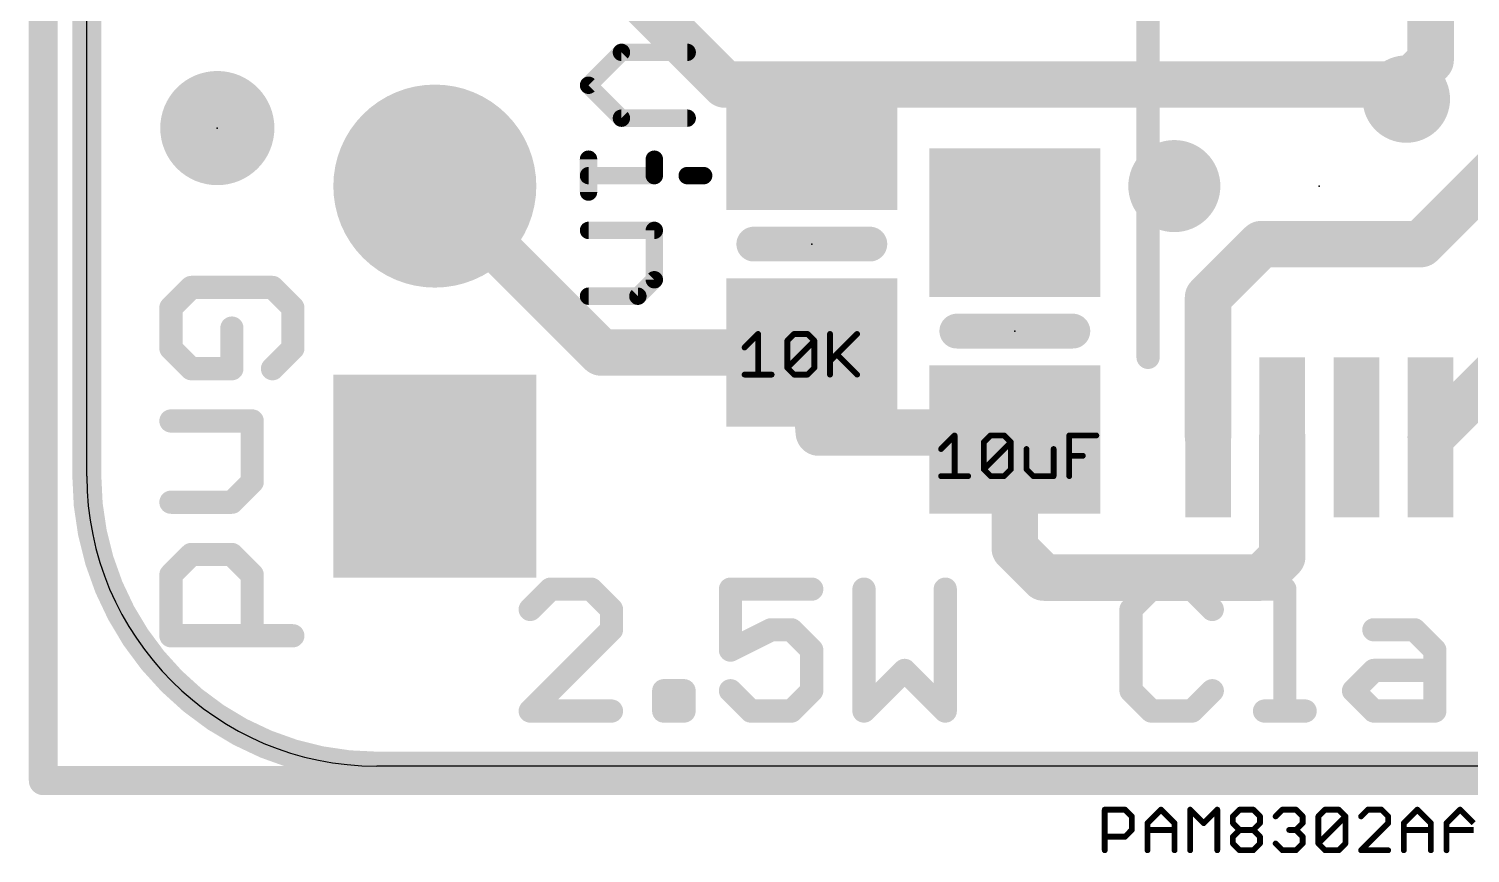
# Model space of a CAD drawing. Extents: x -0.5 to 24.4, y -0.8 to 15.5.
# Drawn here: x -0.51 to 12.12, y -0.76 to 6.46 of the extents above; entities that cross this region are included whole.
import ezdxf

# ---------------------------------------------------------------- set-up
doc = ezdxf.new("R2010")
doc.units = 0
for name, color, linetype in [('1', 12, 'CONTINUOUS'), ('16', 132, 'CONTINUOUS'), ('17', 110, 'CONTINUOUS'), ('18', 110, 'CONTINUOUS'), ('20', 53, 'CONTINUOUS'), ('21', 40, 'CONTINUOUS'), ('23', 53, 'CONTINUOUS'), ('27', 253, 'CONTINUOUS')]:
    doc.layers.add(name, color=color, linetype=linetype)

# ---------------------------------------------------------------- blocks, each defined once
blk = doc.blocks.new('RECT')
blk.add_solid([(-0.5, -0.5), (0.5, -0.5), (-0.5, 0.5), (0.5, 0.5)])
blk = doc.blocks.new('PIE')
at = {"const_width": 0.5}
blk.add_lwpolyline([(0, -0.25, 1), (0, 0.25, 1), (0, -0.25)], format="xyb", dxfattribs=at)
blk = doc.blocks.new('SQUAREP')
blk.add_solid([(-0.5, -0.5), (0.5, -0.5), (-0.5, 0.5), (0.5, 0.5)])
blk = doc.blocks.new('ROUNDP')
at = {"const_width": 0.5}
blk.add_lwpolyline([(0, -0.25, 1), (0, 0.25, 1), (0, -0.25)], format="xyb", dxfattribs=at)
blk = doc.blocks.new('ROUNDV')
at = {"const_width": 0.5}
blk.add_lwpolyline([(0, -0.25, 1), (0, 0.25, 1), (0, -0.25)], format="xyb", dxfattribs=at)

msp = doc.modelspace()

# ---------------------------------------------------------------- linework, layer by layer
at = {"layer": '1'}
for points, const_width in [([(0, 2.54), (0, 12.7)], 0.254), ([(5.588, 5.969), (3.937, 7.62)], 0.4064), ([(11.77, 7.28), (11.77, 6.182)], 0.4064), ([(11.684, 4.572), (13.589, 6.477)], 0.4064), ([(11.77, 6.182), (11.557, 5.969)], 0.4064), ([(6.35, 5.969), (5.588, 5.969)], 0.4064), ([(11.557, 5.969), (6.35, 5.969)], 0.4064), ([(6.35, 5.522), (6.35, 5.969)], 0.4064), ([(3.048, 5.08), (4.506, 3.622)], 0.4064), ([(9.82, 4.105), (10.287, 4.572)], 0.4064), ([(10.287, 4.572), (11.684, 4.572)], 0.4064), ([(11.77, 2.88), (13.208, 4.318)], 0.4064), ([(9.82, 2.88), (9.82, 4.105)], 0.4064), ([(4.506, 3.622), (6.35, 3.622)], 0.4064), ([(6.411, 2.921), (6.35, 3.622)], 0.4064), ([(7.94, 2.921), (6.411, 2.921)], 0.4064), ([(7.94, 2.921), (8.128, 2.86)], 0.4064), ([(8.128, 1.905), (8.128, 2.86)], 0.4064), ([(10.47, 2.88), (10.47, 1.834)], 0.4064), ([(8.382, 1.651), (8.128, 1.905)], 0.4064), ([(10.47, 1.834), (10.287, 1.651)], 0.4064), ([(10.287, 1.651), (8.382, 1.651)], 0.4064), ([(21.59, 0), (2.54, 0)], 0.254)]:
    msp.add_lwpolyline(points, dxfattribs=dict(at, const_width=const_width))
for points, const_width in [([(11.8418, 6.1102, 1), (11.6982, 6.2538)], 0.2032), ([(11.6684, 6.182, 1), (11.8716, 6.182)], 0.2032), ([(5.588, 6.0706, 1), (5.588, 5.8674)], 0.2032), ([(5.5162, 5.8972, 1), (5.6598, 6.0408)], 0.2032), ([(6.35, 6.0706, 1), (6.35, 5.8674)], 0.2032), ([(6.4516, 5.969, 1), (6.2484, 5.969)], 0.2032), ([(6.35, 5.8674, 1), (6.35, 6.0706)], 0.2032), ([(11.4852, 6.0408, 1), (11.6288, 5.8972)], 0.2032), ([(11.557, 5.8674, 1), (11.557, 6.0706)], 0.2032), ([(6.2484, 5.522, 1), (6.4516, 5.522)], 0.2032), ([(3.1198, 5.1518, 1), (2.9762, 5.0082)], 0.2032), ([(10.287, 4.6736, 1), (10.287, 4.4704)], 0.2032), ([(10.3588, 4.5002, 1), (10.2152, 4.6438)], 0.2032), ([(11.6122, 4.6438, 1), (11.7558, 4.5002)], 0.2032), ([(11.684, 4.4704, 1), (11.684, 4.6736)], 0.2032), ([(9.9216, 4.105, 1), (9.7184, 4.105)], 0.2032), ([(9.7482, 4.1768, 1), (9.8918, 4.0332)], 0.2032), ([(4.506, 3.7236, 1), (4.506, 3.5204)], 0.2032), ([(4.4342, 3.5502, 1), (4.5778, 3.6938)], 0.2032), ([(6.4512, 3.6308, 1), (6.2488, 3.6132)], 0.2032), ([(6.35, 3.5204, 1), (6.35, 3.7236)], 0.2032), ([(6.411, 3.0226, 1), (6.411, 2.8194)], 0.2032), ([(6.3098, 2.9122, 1), (6.5122, 2.9298)], 0.2032), ([(7.9714, 3.0176, 1), (7.9086, 2.8244)], 0.2032), ([(7.94, 2.8194, 1), (7.94, 3.0226)], 0.2032), ([(8.2296, 2.86, 1), (8.0264, 2.86)], 0.2032), ([(8.0966, 2.7634, 1), (8.1594, 2.9566)], 0.2032), ([(10.5716, 2.88, 1), (10.3684, 2.88)], 0.2032), ([(11.6982, 2.9518, 1), (11.8418, 2.8082)], 0.2032), ([(9.7184, 2.88, 1), (9.9216, 2.88)], 0.2032), ([(0, 2.54, 0.4142), (2.54, 0)], 0.254), ([(0.0635, 2.54, 1), (-0.0635, 2.54)], 0.127), ([(-0.0635, 2.54, 1), (0.0635, 2.54)], 0.127), ([(8.1998, 1.9768, 1), (8.0562, 1.8332)], 0.2032), ([(10.5418, 1.7622, 1), (10.3982, 1.9058)], 0.2032), ([(8.0264, 1.905, 1), (8.2296, 1.905)], 0.2032), ([(10.3684, 1.834, 1), (10.5716, 1.834)], 0.2032), ([(8.382, 1.7526, 1), (8.382, 1.5494)], 0.2032), ([(8.3102, 1.5792, 1), (8.4538, 1.7228)], 0.2032), ([(10.2152, 1.7228, 1), (10.3588, 1.5792)], 0.2032), ([(10.287, 1.5494, 1), (10.287, 1.7526)], 0.2032), ([(2.54, 0.0635, 1), (2.54, -0.0635)], 0.127), ([(2.54, -0.0635, 1), (2.54, 0.0635)], 0.127)]:
    msp.add_lwpolyline(points, format="xyb", dxfattribs=dict(at, const_width=const_width))
at = {"layer": '16', "const_width": 0.254}
for points in [[(-0.381, 15.367), (-0.381, -0.127)], [(-0.381, -0.127), (24.257, -0.127)]]:
    msp.add_lwpolyline(points, dxfattribs=at)
at = {"layer": '16', "const_width": 0.127}
for points in [[(-0.381, -0.0635, 1), (-0.381, -0.1905)], [(-0.4445, -0.127, 1), (-0.3175, -0.127)]]:
    msp.add_lwpolyline(points, format="xyb", dxfattribs=at)
at = {"layer": '20'}
for p, q in [((0, 2.54), (0, 12.7)), ((21.59, 0), (2.54, 0))]:
    msp.add_line(p, q, dxfattribs=at)
msp.add_arc((2.54, 2.54), 2.54, 180, 270, dxfattribs=at)
at = {"layer": '21'}
for points, const_width in [([(9.295, 6.58), (9.295, 3.58)], 0.2032), ([(4.6823, 6.2512), (4.3942, 5.963)], 0.1524), ([(5.2585, 6.2512), (4.6823, 6.2512)], 0.1524), ([(4.3942, 5.963), (4.6823, 5.6749)], 0.1524), ([(4.6823, 5.6749), (5.2585, 5.6749)], 0.1524), ([(4.3942, 5.3156), (4.3942, 5.0275)], 0.1524), ([(4.9704, 5.3156), (4.9704, 5.1716)], 0.1524), ([(4.9704, 5.1716), (4.3942, 5.1716)], 0.1524), ([(5.4026, 5.1716), (5.2585, 5.1716)], 0.1524), ([(4.3942, 4.692), (4.9704, 4.692)], 0.1524), ([(4.9704, 4.692), (4.9704, 4.2598)], 0.1524), ([(5.842, 4.572), (6.858, 4.572)], 0.3048), ([(0.9146, 4.1925), (0.7366, 4.0145)], 0.2032), ([(1.6264, 4.1925), (0.9146, 4.1925)], 0.2032), ([(1.8043, 4.0145), (1.6264, 4.1925)], 0.2032), ([(4.9704, 4.2598), (4.8264, 4.1157)], 0.1524), ([(4.8264, 4.1157), (4.3942, 4.1157)], 0.1524), ([(0.7366, 4.0145), (0.7366, 3.6586)], 0.2032), ([(1.8043, 3.6586), (1.8043, 4.0145)], 0.2032), ([(1.2705, 3.4807), (1.2705, 3.8366)], 0.2032), ([(7.62, 3.81), (8.636, 3.81)], 0.3048), ([(0.7366, 3.6586), (0.9146, 3.4807)], 0.2032), ([(1.6264, 3.4807), (1.8043, 3.6586)], 0.2032), ([(0.9146, 3.4807), (1.2705, 3.4807)], 0.2032), ([(0.7366, 3.0231), (1.4484, 3.0231)], 0.2032), ([(1.4484, 3.0231), (1.4484, 2.4892)], 0.2032), ([(1.4484, 2.4892), (1.2705, 2.3113)], 0.2032), ([(1.2705, 2.3113), (0.7366, 2.3113)], 0.2032), ([(0.7366, 1.6758), (0.9146, 1.8537)], 0.2032), ([(0.9146, 1.8537), (1.2705, 1.8537)], 0.2032), ([(1.2705, 1.8537), (1.4484, 1.6758)], 0.2032), ([(0.7366, 1.1419), (0.7366, 1.6758)], 0.2032), ([(1.4484, 1.6758), (1.4484, 1.1419)], 0.2032), ([(4.0613, 1.5503), (3.8834, 1.3724)], 0.2032), ([(4.4172, 1.5503), (4.0613, 1.5503)], 0.2032), ([(4.5952, 1.3724), (4.4172, 1.5503)], 0.2032), ([(6.3493, 1.5503), (5.6375, 1.5503)], 0.2032), ([(5.6375, 1.5503), (5.6375, 1.0165)], 0.2032), ([(6.8068, 1.5503), (6.8068, 0.4826)], 0.2032), ([(7.5187, 0.4826), (7.5187, 1.5503)], 0.2032), ([(9.3236, 1.5503), (9.1456, 1.3724)], 0.2032), ([(9.6795, 1.5503), (9.3236, 1.5503)], 0.2032), ([(9.8574, 1.3724), (9.6795, 1.5503)], 0.2032), ([(10.315, 1.5503), (10.493, 1.5503)], 0.2032), ([(10.493, 1.5503), (10.493, 0.4826)], 0.2032), ([(4.5952, 1.1944), (4.5952, 1.3724)], 0.2032), ([(9.1456, 1.3724), (9.1456, 0.6606)], 0.2032), ([(3.8834, 0.4826), (4.5952, 1.1944)], 0.2032), ([(5.6375, 1.0165), (5.9934, 1.1944)], 0.2032), ([(5.9934, 1.1944), (6.1713, 1.1944)], 0.2032), ([(6.1713, 1.1944), (6.3493, 1.0165)], 0.2032), ([(11.2726, 1.1944), (11.6285, 1.1944)], 0.2032), ([(11.6285, 1.1944), (11.8064, 1.0165)], 0.2032), ([(1.8043, 1.1419), (0.7366, 1.1419)], 0.2032), ([(6.3493, 1.0165), (6.3493, 0.6606)], 0.2032), ([(11.8064, 1.0165), (11.8064, 0.4826)], 0.2032), ([(6.8068, 0.4826), (7.1627, 0.8385)], 0.2032), ([(7.1627, 0.8385), (7.5187, 0.4826)], 0.2032), ([(11.0946, 0.6606), (11.2726, 0.8385)], 0.2032), ([(11.2726, 0.8385), (11.8064, 0.8385)], 0.2032), ([(5.0528, 0.4826), (5.0528, 0.6606)], 0.2032), ([(5.0528, 0.6606), (5.2307, 0.6606)], 0.2032), ([(5.2307, 0.6606), (5.2307, 0.4826)], 0.2032), ([(5.8154, 0.4826), (5.6375, 0.6606)], 0.2032), ([(6.3493, 0.6606), (6.1713, 0.4826)], 0.2032), ([(9.1456, 0.6606), (9.3236, 0.4826)], 0.2032), ([(9.6795, 0.4826), (9.8574, 0.6606)], 0.2032), ([(11.2726, 0.4826), (11.0946, 0.6606)], 0.2032), ([(4.5952, 0.4826), (3.8834, 0.4826)], 0.2032), ([(5.2307, 0.4826), (5.0528, 0.4826)], 0.2032), ([(6.1713, 0.4826), (5.8154, 0.4826)], 0.2032), ([(9.3236, 0.4826), (9.6795, 0.4826)], 0.2032), ([(10.315, 0.4826), (10.6709, 0.4826)], 0.2032), ([(11.8064, 0.4826), (11.2726, 0.4826)], 0.2032)]:
    msp.add_lwpolyline(points, dxfattribs=dict(at, const_width=const_width))
for points, const_width in [([(4.6823, 6.2893, 1), (4.6823, 6.2131)], 0.0762), ([(4.7093, 6.2242, 1), (4.6554, 6.2781)], 0.0762), ([(5.2585, 6.2131, 1), (5.2585, 6.2893)], 0.0762), ([(11.557, 5.6624, 1), (11.557, 6.0216, 1), (11.557, 5.6624)], 0.4064), ([(4.4211, 5.99, 1), (4.3673, 5.9361)], 0.0762), ([(4.3673, 5.99, 1), (4.4211, 5.9361)], 0.0762), ([(4.6823, 5.713, 1), (4.6823, 5.6368)], 0.0762), ([(4.6554, 5.648, 1), (4.7093, 5.7019)], 0.0762), ([(5.2585, 5.6368, 1), (5.2585, 5.713)], 0.0762), ([(4.4323, 5.3156, 1), (4.3561, 5.3156)], 0.0762), ([(5.0085, 5.3156, 1), (4.9323, 5.3156)], 0.0762), ([(4.3942, 5.2097, 1), (4.3942, 5.1335)], 0.0762), ([(4.9323, 5.1716, 1), (5.0085, 5.1716)], 0.0762), ([(4.9704, 5.1335, 1), (4.9704, 5.2097)], 0.0762), ([(5.2585, 5.2097, 1), (5.2585, 5.1335)], 0.0762), ([(5.4026, 5.1335, 1), (5.4026, 5.2097)], 0.0762), ([(4.3561, 5.0275, 1), (4.4323, 5.0275)], 0.0762), ([(4.3942, 4.7301, 1), (4.3942, 4.6539)], 0.0762), ([(5.0085, 4.692, 1), (4.9323, 4.692)], 0.0762), ([(4.9704, 4.6539, 1), (4.9704, 4.7301)], 0.0762), ([(5.842, 4.6482, 1), (5.842, 4.4958)], 0.1524), ([(6.858, 4.4958, 1), (6.858, 4.6482)], 0.1524), ([(0.9146, 4.2433, 1), (0.9146, 4.1417)], 0.1016), ([(0.9505, 4.1566, 1), (0.8786, 4.2284)], 0.1016), ([(1.6623, 4.2284, 1), (1.5904, 4.1566)], 0.1016), ([(1.6264, 4.1417, 1), (1.6264, 4.2433)], 0.1016), ([(4.9323, 4.2598, 1), (5.0085, 4.2598)], 0.0762), ([(4.9974, 4.2329, 1), (4.9435, 4.2867)], 0.0762), ([(4.3942, 4.1538, 1), (4.3942, 4.0776)], 0.0762), ([(4.7994, 4.1427, 1), (4.8533, 4.0888)], 0.0762), ([(4.8264, 4.0776, 1), (4.8264, 4.1538)], 0.0762), ([(0.7874, 4.0145, 1), (0.6858, 4.0145)], 0.1016), ([(0.7007, 4.0505, 1), (0.7725, 3.9786)], 0.1016), ([(1.8551, 4.0145, 1), (1.7535, 4.0145)], 0.1016), ([(1.7684, 3.9786, 1), (1.8402, 4.0505)], 0.1016), ([(1.3213, 3.8366, 1), (1.2197, 3.8366)], 0.1016), ([(7.62, 3.8862, 1), (7.62, 3.7338)], 0.1524), ([(8.636, 3.7338, 1), (8.636, 3.8862)], 0.1524), ([(0.7725, 3.6946, 1), (0.7007, 3.6227)], 0.1016), ([(0.6858, 3.6586, 1), (0.7874, 3.6586)], 0.1016), ([(1.7535, 3.6586, 1), (1.8551, 3.6586)], 0.1016), ([(1.8402, 3.6227, 1), (1.7684, 3.6946)], 0.1016), ([(0.9146, 3.5315, 1), (0.9146, 3.4299)], 0.1016), ([(0.8786, 3.4448, 1), (0.9505, 3.5166)], 0.1016), ([(1.2705, 3.4299, 1), (1.2705, 3.5315)], 0.1016), ([(1.5904, 3.5166, 1), (1.6623, 3.4448)], 0.1016), ([(9.2442, 3.58, 1), (9.3458, 3.58)], 0.1016), ([(1.2197, 3.4807, 1), (1.3213, 3.4807)], 0.1016), ([(0.7366, 3.0739, 1), (0.7366, 2.9723)], 0.1016), ([(1.4992, 3.0231, 1), (1.3976, 3.0231)], 0.1016), ([(1.4484, 2.9723, 1), (1.4484, 3.0739)], 0.1016), ([(1.3976, 2.4892, 1), (1.4992, 2.4892)], 0.1016), ([(1.4843, 2.4533, 1), (1.4125, 2.5252)], 0.1016), ([(0.7366, 2.3621, 1), (0.7366, 2.2605)], 0.1016), ([(1.2705, 2.2605, 1), (1.2705, 2.3621)], 0.1016), ([(1.2345, 2.3472, 1), (1.3064, 2.2754)], 0.1016), ([(0.9146, 1.9045, 1), (0.9146, 1.8029)], 0.1016), ([(0.9505, 1.8178, 1), (0.8786, 1.8896)], 0.1016), ([(1.3064, 1.8896, 1), (1.2345, 1.8178)], 0.1016), ([(1.2705, 1.8029, 1), (1.2705, 1.9045)], 0.1016), ([(0.7874, 1.6758, 1), (0.6858, 1.6758)], 0.1016), ([(1.4992, 1.6758, 1), (1.3976, 1.6758)], 0.1016), ([(0.7007, 1.7117, 1), (0.7725, 1.6398)], 0.1016), ([(1.4125, 1.6398, 1), (1.4843, 1.7117)], 0.1016), ([(4.0613, 1.6011, 1), (4.0613, 1.4995)], 0.1016), ([(4.0972, 1.5144, 1), (4.0254, 1.5862)], 0.1016), ([(4.4531, 1.5862, 1), (4.3813, 1.5144)], 0.1016), ([(4.4172, 1.4995, 1), (4.4172, 1.6011)], 0.1016), ([(5.6375, 1.6011, 1), (5.6375, 1.4995)], 0.1016), ([(5.6883, 1.5503, 1), (5.5867, 1.5503)], 0.1016), ([(6.3493, 1.4995, 1), (6.3493, 1.6011)], 0.1016), ([(6.8576, 1.5503, 1), (6.756, 1.5503)], 0.1016), ([(7.5695, 1.5503, 1), (7.4679, 1.5503)], 0.1016), ([(9.3236, 1.6011, 1), (9.3236, 1.4995)], 0.1016), ([(9.3595, 1.5144, 1), (9.2877, 1.5862)], 0.1016), ([(9.7154, 1.5862, 1), (9.6436, 1.5144)], 0.1016), ([(9.6795, 1.4995, 1), (9.6795, 1.6011)], 0.1016), ([(10.315, 1.6011, 1), (10.315, 1.4995)], 0.1016), ([(10.5438, 1.5503, 1), (10.4422, 1.5503)], 0.1016), ([(10.493, 1.4995, 1), (10.493, 1.6011)], 0.1016), ([(3.8474, 1.4083, 1), (3.9193, 1.3364)], 0.1016), ([(4.646, 1.3724, 1), (4.5444, 1.3724)], 0.1016), ([(4.5592, 1.3364, 1), (4.6311, 1.4083)], 0.1016), ([(9.1964, 1.3724, 1), (9.0948, 1.3724)], 0.1016), ([(9.1097, 1.4083, 1), (9.1816, 1.3364)], 0.1016), ([(9.8215, 1.3364, 1), (9.8934, 1.4083)], 0.1016), ([(4.6311, 1.1585, 1), (4.5592, 1.2303)], 0.1016), ([(5.9934, 1.2452, 1), (5.9934, 1.1436)], 0.1016), ([(6.0161, 1.149, 1), (5.9706, 1.2398)], 0.1016), ([(6.2072, 1.2303, 1), (6.1354, 1.1585)], 0.1016), ([(6.1713, 1.1436, 1), (6.1713, 1.2452)], 0.1016), ([(11.2726, 1.2452, 1), (11.2726, 1.1436)], 0.1016), ([(11.6644, 1.2303, 1), (11.5926, 1.1585)], 0.1016), ([(11.6285, 1.1436, 1), (11.6285, 1.2452)], 0.1016), ([(0.7366, 1.1927, 1), (0.7366, 1.0911)], 0.1016), ([(0.6858, 1.1419, 1), (0.7874, 1.1419)], 0.1016), ([(1.3976, 1.1419, 1), (1.4992, 1.1419)], 0.1016), ([(1.8043, 1.0911, 1), (1.8043, 1.1927)], 0.1016), ([(4.5444, 1.1944, 1), (4.646, 1.1944)], 0.1016), ([(5.6147, 1.0619, 1), (5.6602, 0.971)], 0.1016), ([(5.5867, 1.0165, 1), (5.6883, 1.0165)], 0.1016), ([(6.4001, 1.0165, 1), (6.2985, 1.0165)], 0.1016), ([(6.3133, 0.9805, 1), (6.3852, 1.0524)], 0.1016), ([(11.8572, 1.0165, 1), (11.7556, 1.0165)], 0.1016), ([(11.7705, 0.9805, 1), (11.8424, 1.0524)], 0.1016), ([(7.1987, 0.8744, 1), (7.1268, 0.8026)], 0.1016), ([(7.1987, 0.8026, 1), (7.1268, 0.8744)], 0.1016), ([(11.2726, 0.8893, 1), (11.2726, 0.7877)], 0.1016), ([(11.3085, 0.8026, 1), (11.2367, 0.8744)], 0.1016), ([(11.8064, 0.7877, 1), (11.8064, 0.8893)], 0.1016), ([(5.1036, 0.6606, 1), (5.002, 0.6606)], 0.1016), ([(5.0528, 0.7114, 1), (5.0528, 0.6098)], 0.1016), ([(5.2815, 0.6606, 1), (5.1799, 0.6606)], 0.1016), ([(5.2307, 0.6098, 1), (5.2307, 0.7114)], 0.1016), ([(5.6734, 0.6965, 1), (5.6015, 0.6246)], 0.1016), ([(6.3852, 0.6246, 1), (6.3133, 0.6965)], 0.1016), ([(9.1816, 0.6965, 1), (9.1097, 0.6246)], 0.1016), ([(9.8934, 0.6246, 1), (9.8215, 0.6965)], 0.1016), ([(11.1306, 0.6965, 1), (11.0587, 0.6246)], 0.1016), ([(6.2985, 0.6606, 1), (6.4001, 0.6606)], 0.1016), ([(9.0948, 0.6606, 1), (9.1964, 0.6606)], 0.1016), ([(11.0587, 0.6965, 1), (11.1306, 0.6246)], 0.1016), ([(3.8474, 0.5185, 1), (3.9193, 0.4467)], 0.1016), ([(3.8834, 0.5334, 1), (3.8834, 0.4318)], 0.1016), ([(4.5952, 0.4318, 1), (4.5952, 0.5334)], 0.1016), ([(5.0528, 0.5334, 1), (5.0528, 0.4318)], 0.1016), ([(5.002, 0.4826, 1), (5.1036, 0.4826)], 0.1016), ([(5.1799, 0.4826, 1), (5.2815, 0.4826)], 0.1016), ([(5.2307, 0.4318, 1), (5.2307, 0.5334)], 0.1016), ([(5.8154, 0.5334, 1), (5.8154, 0.4318)], 0.1016), ([(5.7795, 0.4467, 1), (5.8513, 0.5185)], 0.1016), ([(6.1354, 0.5185, 1), (6.2072, 0.4467)], 0.1016), ([(6.1713, 0.4318, 1), (6.1713, 0.5334)], 0.1016), ([(6.7709, 0.5185, 1), (6.8428, 0.4467)], 0.1016), ([(6.756, 0.4826, 1), (6.8576, 0.4826)], 0.1016), ([(7.4679, 0.4826, 1), (7.5695, 0.4826)], 0.1016), ([(7.4827, 0.4467, 1), (7.5546, 0.5185)], 0.1016), ([(9.3236, 0.5334, 1), (9.3236, 0.4318)], 0.1016), ([(9.2877, 0.4467, 1), (9.3595, 0.5185)], 0.1016), ([(9.6436, 0.5185, 1), (9.7154, 0.4467)], 0.1016), ([(9.6795, 0.4318, 1), (9.6795, 0.5334)], 0.1016), ([(10.315, 0.5334, 1), (10.315, 0.4318)], 0.1016), ([(10.4422, 0.4826, 1), (10.5438, 0.4826)], 0.1016), ([(10.6709, 0.4318, 1), (10.6709, 0.5334)], 0.1016), ([(11.2726, 0.5334, 1), (11.2726, 0.4318)], 0.1016), ([(11.2367, 0.4467, 1), (11.3085, 0.5185)], 0.1016), ([(11.7556, 0.4826, 1), (11.8572, 0.4826)], 0.1016), ([(11.8064, 0.4318, 1), (11.8064, 0.5334)], 0.1016)]:
    msp.add_lwpolyline(points, format="xyb", dxfattribs=dict(at, const_width=const_width))
at = {"layer": '23'}
for p in [(1.143, 5.588), (10.795, 5.08), (6.35, 4.572), (8.128, 3.81)]:
    msp.add_point(p, dxfattribs=at)
at = {"layer": '27', "const_width": 0.0508}
for points in [[(5.7608, 3.6663), (5.8794, 3.7849)], [(5.8794, 3.7849), (5.8794, 3.429)], [(6.135, 3.7256), (6.1943, 3.7849)], [(6.1943, 3.7849), (6.3129, 3.7849)], [(6.3129, 3.7849), (6.3723, 3.7256)], [(6.5092, 3.7849), (6.5092, 3.429)], [(6.5092, 3.5476), (6.7465, 3.7849)], [(6.135, 3.4883), (6.135, 3.7256)], [(6.135, 3.4883), (6.3723, 3.7256)], [(6.3723, 3.7256), (6.3723, 3.4883)], [(6.5685, 3.607), (6.7465, 3.429)], [(5.7608, 3.429), (5.998, 3.429)], [(6.1943, 3.429), (6.135, 3.4883)], [(6.3129, 3.429), (6.1943, 3.429)], [(6.3723, 3.4883), (6.3129, 3.429)], [(7.482, 2.7773), (7.6006, 2.8959)], [(7.6006, 2.8959), (7.6006, 2.54)], [(7.8562, 2.8366), (7.9155, 2.8959)], [(7.9155, 2.8959), (8.0341, 2.8959)], [(8.0341, 2.8959), (8.0934, 2.8366)], [(8.6046, 2.54), (8.6046, 2.8959)], [(8.6046, 2.8959), (8.8419, 2.8959)], [(7.8562, 2.5993), (7.8562, 2.8366)], [(7.8562, 2.5993), (8.0934, 2.8366)], [(8.0934, 2.8366), (8.0934, 2.5993)], [(8.2304, 2.7773), (8.2304, 2.5993)], [(8.4677, 2.54), (8.4677, 2.7773)], [(8.6046, 2.718), (8.7232, 2.718)], [(7.482, 2.54), (7.7192, 2.54)], [(7.9155, 2.54), (7.8562, 2.5993)], [(8.0341, 2.54), (7.9155, 2.54)], [(8.0934, 2.5993), (8.0341, 2.54)], [(8.2304, 2.5993), (8.2897, 2.54)], [(8.2897, 2.54), (8.4677, 2.54)], [(8.9154, -0.7366), (8.9154, -0.3807)], [(8.9154, -0.3807), (9.0934, -0.3807)], [(9.0934, -0.3807), (9.1527, -0.44)], [(9.2896, -0.4993), (9.4082, -0.3807)], [(9.4082, -0.3807), (9.5269, -0.4993)], [(9.6638, -0.7366), (9.6638, -0.3807)], [(9.6638, -0.3807), (9.7824, -0.4993)], [(9.7824, -0.4993), (9.9011, -0.3807)], [(9.9011, -0.3807), (9.9011, -0.7366)], [(10.038, -0.44), (10.0973, -0.3807)], [(10.0973, -0.3807), (10.216, -0.3807)], [(10.216, -0.3807), (10.2753, -0.44)], [(10.4122, -0.44), (10.4715, -0.3807)], [(10.4715, -0.3807), (10.5902, -0.3807)], [(10.5902, -0.3807), (10.6495, -0.44)], [(10.7864, -0.44), (10.8457, -0.3807)], [(10.8457, -0.3807), (10.9644, -0.3807)], [(10.9644, -0.3807), (11.0237, -0.44)], [(11.22, -0.3807), (11.1606, -0.44)], [(11.3386, -0.3807), (11.22, -0.3807)], [(11.3979, -0.44), (11.3386, -0.3807)], [(11.5348, -0.4993), (11.6535, -0.3807)], [(11.6535, -0.3807), (11.7721, -0.4993)], [(11.9091, -0.4993), (12.0277, -0.3807)], [(12.0277, -0.3807), (12.1463, -0.4993)], [(9.1527, -0.44), (9.1527, -0.5586)], [(9.2896, -0.7366), (9.2896, -0.4993)], [(9.5269, -0.4993), (9.5269, -0.7366)], [(10.038, -0.4993), (10.038, -0.44)], [(10.0973, -0.5586), (10.038, -0.4993)], [(10.2753, -0.4993), (10.216, -0.5586)], [(10.2753, -0.44), (10.2753, -0.4993)], [(10.6495, -0.4993), (10.5902, -0.5586)], [(10.6495, -0.44), (10.6495, -0.4993)], [(10.7864, -0.6773), (10.7864, -0.44)], [(10.7864, -0.6773), (11.0237, -0.44)], [(11.0237, -0.44), (11.0237, -0.6773)], [(11.1606, -0.7366), (11.3979, -0.4993)], [(11.3979, -0.4993), (11.3979, -0.44)], [(11.5348, -0.7366), (11.5348, -0.4993)], [(11.7721, -0.4993), (11.7721, -0.7366)], [(11.9091, -0.7366), (11.9091, -0.4993)], [(9.0934, -0.618), (8.9154, -0.618)], [(9.1527, -0.5586), (9.0934, -0.618)], [(9.2896, -0.5586), (9.5269, -0.5586)], [(10.038, -0.618), (10.0973, -0.5586)], [(10.038, -0.6773), (10.038, -0.618)], [(10.0973, -0.5586), (10.216, -0.5586)], [(10.216, -0.5586), (10.2753, -0.618)], [(10.2753, -0.618), (10.2753, -0.6773)], [(10.5902, -0.5586), (10.5309, -0.5586)], [(10.5902, -0.5586), (10.6495, -0.618)], [(10.6495, -0.618), (10.6495, -0.6773)], [(11.5348, -0.5586), (11.7721, -0.5586)], [(11.9091, -0.5586), (12.1463, -0.5586)], [(10.0973, -0.7366), (10.038, -0.6773)], [(10.216, -0.7366), (10.0973, -0.7366)], [(10.2753, -0.6773), (10.216, -0.7366)], [(10.4715, -0.7366), (10.4122, -0.6773)], [(10.5902, -0.7366), (10.4715, -0.7366)], [(10.6495, -0.6773), (10.5902, -0.7366)], [(10.8457, -0.7366), (10.7864, -0.6773)], [(10.9644, -0.7366), (10.8457, -0.7366)], [(11.0237, -0.6773), (10.9644, -0.7366)], [(11.3979, -0.7366), (11.1606, -0.7366)]]:
    msp.add_lwpolyline(points, dxfattribs=at)
at = {"layer": '27', "const_width": 0.0254}
for points in [[(5.8921, 3.7849, 1), (5.8667, 3.7849)], [(5.8884, 3.7759, 1), (5.8704, 3.7939)], [(6.1943, 3.7976, 1), (6.1943, 3.7722)], [(6.2033, 3.7759, 1), (6.1853, 3.7939)], [(6.3219, 3.7939, 1), (6.304, 3.7759)], [(6.3129, 3.7722, 1), (6.3129, 3.7976)], [(6.5219, 3.7849, 1), (6.4965, 3.7849)], [(6.7554, 3.7759, 1), (6.7375, 3.7939)], [(5.7518, 3.6752, 1), (5.7698, 3.6573)], [(6.1477, 3.7256, 1), (6.1223, 3.7256)], [(6.126, 3.7346, 1), (6.144, 3.7166)], [(6.385, 3.7256, 1), (6.3596, 3.7256)], [(6.3812, 3.7166, 1), (6.3633, 3.7346)], [(6.3633, 3.7166, 1), (6.3812, 3.7346)], [(6.5002, 3.5566, 1), (6.5182, 3.5387)], [(6.5775, 3.6159, 1), (6.5595, 3.598)], [(5.7608, 3.4417, 1), (5.7608, 3.4163)], [(5.8667, 3.429, 1), (5.8921, 3.429)], [(5.998, 3.4163, 1), (5.998, 3.4417)], [(6.144, 3.4973, 1), (6.126, 3.4793)], [(6.126, 3.4973, 1), (6.144, 3.4793)], [(6.1223, 3.4883, 1), (6.1477, 3.4883)], [(6.1943, 3.4417, 1), (6.1943, 3.4163)], [(6.1853, 3.42, 1), (6.2033, 3.438)], [(6.304, 3.438, 1), (6.3219, 3.42)], [(6.3129, 3.4163, 1), (6.3129, 3.4417)], [(6.3596, 3.4883, 1), (6.385, 3.4883)], [(6.3812, 3.4793, 1), (6.3633, 3.4973)], [(6.4965, 3.429, 1), (6.5219, 3.429)], [(6.7375, 3.42, 1), (6.7554, 3.438)], [(7.6133, 2.8959, 1), (7.5879, 2.8959)], [(7.6096, 2.8869, 1), (7.5916, 2.9049)], [(7.9155, 2.9086, 1), (7.9155, 2.8832)], [(7.9245, 2.8869, 1), (7.9065, 2.9049)], [(8.0431, 2.9049, 1), (8.0251, 2.8869)], [(8.0341, 2.8832, 1), (8.0341, 2.9086)], [(8.6173, 2.8959, 1), (8.5919, 2.8959)], [(8.6046, 2.9086, 1), (8.6046, 2.8832)], [(8.8419, 2.8832, 1), (8.8419, 2.9086)], [(7.473, 2.7862, 1), (7.4909, 2.7683)], [(7.8689, 2.8366, 1), (7.8435, 2.8366)], [(7.8472, 2.8456, 1), (7.8652, 2.8276)], [(8.1061, 2.8366, 1), (8.0807, 2.8366)], [(8.1024, 2.8276, 1), (8.0845, 2.8456)], [(8.0845, 2.8276, 1), (8.1024, 2.8456)], [(8.2431, 2.7773, 1), (8.2177, 2.7773)], [(8.4804, 2.7773, 1), (8.455, 2.7773)], [(8.6046, 2.7307, 1), (8.6046, 2.7052)], [(8.7232, 2.7052, 1), (8.7232, 2.7307)], [(7.482, 2.5527, 1), (7.482, 2.5273)], [(7.5879, 2.54, 1), (7.6133, 2.54)], [(7.7192, 2.5273, 1), (7.7192, 2.5527)], [(7.8652, 2.6083, 1), (7.8472, 2.5903)], [(7.8472, 2.6083, 1), (7.8652, 2.5903)], [(7.8435, 2.5993, 1), (7.8689, 2.5993)], [(7.9155, 2.5527, 1), (7.9155, 2.5273)], [(7.9065, 2.531, 1), (7.9245, 2.549)], [(8.0251, 2.549, 1), (8.0431, 2.531)], [(8.0341, 2.5273, 1), (8.0341, 2.5527)], [(8.0807, 2.5993, 1), (8.1061, 2.5993)], [(8.1024, 2.5903, 1), (8.0845, 2.6083)], [(8.2394, 2.6083, 1), (8.2214, 2.5903)], [(8.2177, 2.5993, 1), (8.2431, 2.5993)], [(8.2897, 2.5527, 1), (8.2897, 2.5273)], [(8.2807, 2.531, 1), (8.2987, 2.549)], [(8.455, 2.54, 1), (8.4804, 2.54)], [(8.4677, 2.5273, 1), (8.4677, 2.5527)], [(8.5919, 2.54, 1), (8.6173, 2.54)], [(8.9281, -0.3807, 1), (8.9027, -0.3807)], [(8.9154, -0.368, 1), (8.9154, -0.3934)], [(9.1023, -0.3717, 1), (9.0844, -0.3897)], [(9.0934, -0.3934, 1), (9.0934, -0.368)], [(9.4172, -0.3717, 1), (9.3993, -0.3897)], [(9.4172, -0.3897, 1), (9.3993, -0.3717)], [(9.6765, -0.3807, 1), (9.6511, -0.3807)], [(9.6728, -0.3717, 1), (9.6548, -0.3897)], [(9.9138, -0.3807, 1), (9.8884, -0.3807)], [(9.9101, -0.3897, 1), (9.8921, -0.3717)], [(10.0973, -0.368, 1), (10.0973, -0.3934)], [(10.1063, -0.3897, 1), (10.0884, -0.3717)], [(10.2249, -0.3717, 1), (10.207, -0.3897)], [(10.216, -0.3934, 1), (10.216, -0.368)], [(10.4715, -0.368, 1), (10.4715, -0.3934)], [(10.4805, -0.3897, 1), (10.4626, -0.3717)], [(10.5992, -0.3717, 1), (10.5812, -0.3897)], [(10.5902, -0.3934, 1), (10.5902, -0.368)], [(10.8457, -0.368, 1), (10.8457, -0.3934)], [(10.8547, -0.3897, 1), (10.8368, -0.3717)], [(10.9734, -0.3717, 1), (10.9554, -0.3897)], [(10.9644, -0.3934, 1), (10.9644, -0.368)], [(11.22, -0.368, 1), (11.22, -0.3934)], [(11.2289, -0.3897, 1), (11.211, -0.3717)], [(11.3476, -0.3717, 1), (11.3296, -0.3897)], [(11.3386, -0.3934, 1), (11.3386, -0.368)], [(11.6625, -0.3717, 1), (11.6445, -0.3897)], [(11.6625, -0.3897, 1), (11.6445, -0.3717)], [(12.0367, -0.3717, 1), (12.0187, -0.3897)], [(12.0367, -0.3897, 1), (12.0187, -0.3717)], [(9.1654, -0.44, 1), (9.14, -0.44)], [(9.1437, -0.449, 1), (9.1616, -0.431)], [(9.3023, -0.4993, 1), (9.2769, -0.4993)], [(9.2806, -0.4904, 1), (9.2986, -0.5083)], [(9.5396, -0.4993, 1), (9.5142, -0.4993)], [(9.5179, -0.5083, 1), (9.5359, -0.4904)], [(9.7735, -0.4904, 1), (9.7914, -0.5083)], [(9.7735, -0.5083, 1), (9.7914, -0.4904)], [(10.0507, -0.44, 1), (10.0253, -0.44)], [(10.029, -0.431, 1), (10.047, -0.449)], [(10.047, -0.4904, 1), (10.029, -0.5083)], [(10.0253, -0.4993, 1), (10.0507, -0.4993)], [(10.288, -0.44, 1), (10.2626, -0.44)], [(10.2626, -0.4993, 1), (10.288, -0.4993)], [(10.2663, -0.449, 1), (10.2843, -0.431)], [(10.2843, -0.5083, 1), (10.2663, -0.4904)], [(10.4032, -0.431, 1), (10.4212, -0.449)], [(10.6622, -0.44, 1), (10.6368, -0.44)], [(10.6368, -0.4993, 1), (10.6622, -0.4993)], [(10.6405, -0.449, 1), (10.6585, -0.431)], [(10.6585, -0.5083, 1), (10.6405, -0.4904)], [(10.7991, -0.44, 1), (10.7737, -0.44)], [(10.7775, -0.431, 1), (10.7954, -0.449)], [(11.0364, -0.44, 1), (11.011, -0.44)], [(11.0327, -0.449, 1), (11.0147, -0.431)], [(11.0147, -0.449, 1), (11.0327, -0.431)], [(11.1517, -0.431, 1), (11.1696, -0.449)], [(11.4106, -0.44, 1), (11.3852, -0.44)], [(11.3852, -0.4993, 1), (11.4106, -0.4993)], [(11.3889, -0.449, 1), (11.4069, -0.431)], [(11.4069, -0.5083, 1), (11.3889, -0.4904)], [(11.5475, -0.4993, 1), (11.5221, -0.4993)], [(11.5259, -0.4904, 1), (11.5438, -0.5083)], [(11.7848, -0.4993, 1), (11.7594, -0.4993)], [(11.7631, -0.5083, 1), (11.7811, -0.4904)], [(11.9218, -0.4993, 1), (11.8963, -0.4993)], [(11.9001, -0.4904, 1), (11.918, -0.5083)], [(8.9154, -0.6053, 1), (8.9154, -0.6307)], [(9.0844, -0.609, 1), (9.1023, -0.6269)], [(9.0934, -0.6307, 1), (9.0934, -0.6053)], [(9.14, -0.5586, 1), (9.1654, -0.5586)], [(9.1616, -0.5676, 1), (9.1437, -0.5497)], [(9.2896, -0.5459, 1), (9.2896, -0.5714)], [(9.5269, -0.5714, 1), (9.5269, -0.5459)], [(10.0507, -0.618, 1), (10.0253, -0.618)], [(10.029, -0.609, 1), (10.047, -0.6269)], [(10.0973, -0.5459, 1), (10.0973, -0.5714)], [(10.1063, -0.5676, 1), (10.0884, -0.5497)], [(10.0884, -0.5676, 1), (10.1063, -0.5497)], [(10.2249, -0.5497, 1), (10.207, -0.5676)], [(10.207, -0.5497, 1), (10.2249, -0.5676)], [(10.216, -0.5714, 1), (10.216, -0.5459)], [(10.288, -0.618, 1), (10.2626, -0.618)], [(10.2663, -0.6269, 1), (10.2843, -0.609)], [(10.5309, -0.5459, 1), (10.5309, -0.5714)], [(10.5992, -0.5497, 1), (10.5812, -0.5676)], [(10.5812, -0.5497, 1), (10.5992, -0.5676)], [(10.5902, -0.5714, 1), (10.5902, -0.5459)], [(10.6622, -0.618, 1), (10.6368, -0.618)], [(10.6405, -0.6269, 1), (10.6585, -0.609)], [(11.5348, -0.5459, 1), (11.5348, -0.5714)], [(11.7721, -0.5714, 1), (11.7721, -0.5459)], [(11.9091, -0.5459, 1), (11.9091, -0.5714)], [(8.9027, -0.7366, 1), (8.9281, -0.7366)], [(9.2769, -0.7366, 1), (9.3023, -0.7366)], [(9.5142, -0.7366, 1), (9.5396, -0.7366)], [(9.6511, -0.7366, 1), (9.6765, -0.7366)], [(9.8884, -0.7366, 1), (9.9138, -0.7366)], [(10.047, -0.6683, 1), (10.029, -0.6863)], [(10.0253, -0.6773, 1), (10.0507, -0.6773)], [(10.0973, -0.7239, 1), (10.0973, -0.7493)], [(10.0884, -0.7456, 1), (10.1063, -0.7276)], [(10.207, -0.7276, 1), (10.2249, -0.7456)], [(10.216, -0.7493, 1), (10.216, -0.7239)], [(10.2626, -0.6773, 1), (10.288, -0.6773)], [(10.2843, -0.6863, 1), (10.2663, -0.6683)], [(10.4212, -0.6683, 1), (10.4032, -0.6863)], [(10.4715, -0.7239, 1), (10.4715, -0.7493)], [(10.4626, -0.7456, 1), (10.4805, -0.7276)], [(10.5812, -0.7276, 1), (10.5992, -0.7456)], [(10.5902, -0.7493, 1), (10.5902, -0.7239)], [(10.6368, -0.6773, 1), (10.6622, -0.6773)], [(10.6585, -0.6863, 1), (10.6405, -0.6683)], [(10.7737, -0.6773, 1), (10.7991, -0.6773)], [(10.7954, -0.6683, 1), (10.7775, -0.6863)], [(10.7775, -0.6683, 1), (10.7954, -0.6863)], [(10.8457, -0.7239, 1), (10.8457, -0.7493)], [(10.8368, -0.7456, 1), (10.8547, -0.7276)], [(10.9554, -0.7276, 1), (10.9734, -0.7456)], [(10.9644, -0.7493, 1), (10.9644, -0.7239)], [(11.011, -0.6773, 1), (11.0364, -0.6773)], [(11.0327, -0.6863, 1), (11.0147, -0.6683)], [(11.1606, -0.7239, 1), (11.1606, -0.7493)], [(11.1517, -0.7276, 1), (11.1696, -0.7456)], [(11.3979, -0.7493, 1), (11.3979, -0.7239)], [(11.5221, -0.7366, 1), (11.5475, -0.7366)], [(11.7594, -0.7366, 1), (11.7848, -0.7366)], [(11.8963, -0.7366, 1), (11.9218, -0.7366)]]:
    msp.add_lwpolyline(points, format="xyb", dxfattribs=at)

# ---------------------------------------------------------------- block references
at = {"layer": '1'}
msp.add_blockref('PIE', (1.143, 5.588), dxfattribs=at)
for p, xscale, yscale, rotation in [((6.35, 5.522), 1.3, 1.5, 90), ((8.128, 4.76), 1.3, 1.5, 90), ((6.35, 3.622), 1.3, 1.5, 90), ((9.82, 2.88), 1.4, 0.4, 270), ((10.47, 2.88), 1.4, 0.4, 270), ((11.12, 2.88), 1.4, 0.4, 270), ((11.77, 2.88), 1.4, 0.4, 270), ((8.128, 2.86), 1.3, 1.5, 90)]:
    msp.add_blockref('RECT', p, dxfattribs=dict(at, xscale=xscale, yscale=yscale, rotation=rotation))
at = {"layer": '17', "xscale": 1.778, "yscale": 1.778, "rotation": 180}
for name, p in [('ROUNDP', (3.048, 5.08)), ('ROUNDP', (3.048, 5.08)), ('SQUAREP', (3.048, 2.54)), ('SQUAREP', (3.048, 2.54))]:
    msp.add_blockref(name, p, dxfattribs=at)
at = {"layer": '18', "xscale": 0.8064, "yscale": 0.8064}
msp.add_blockref('ROUNDV', (9.525, 5.08), dxfattribs=at)
msp.add_blockref('ROUNDV', (9.525, 5.08), dxfattribs=at)

doc.saveas('drawing.dxf')
